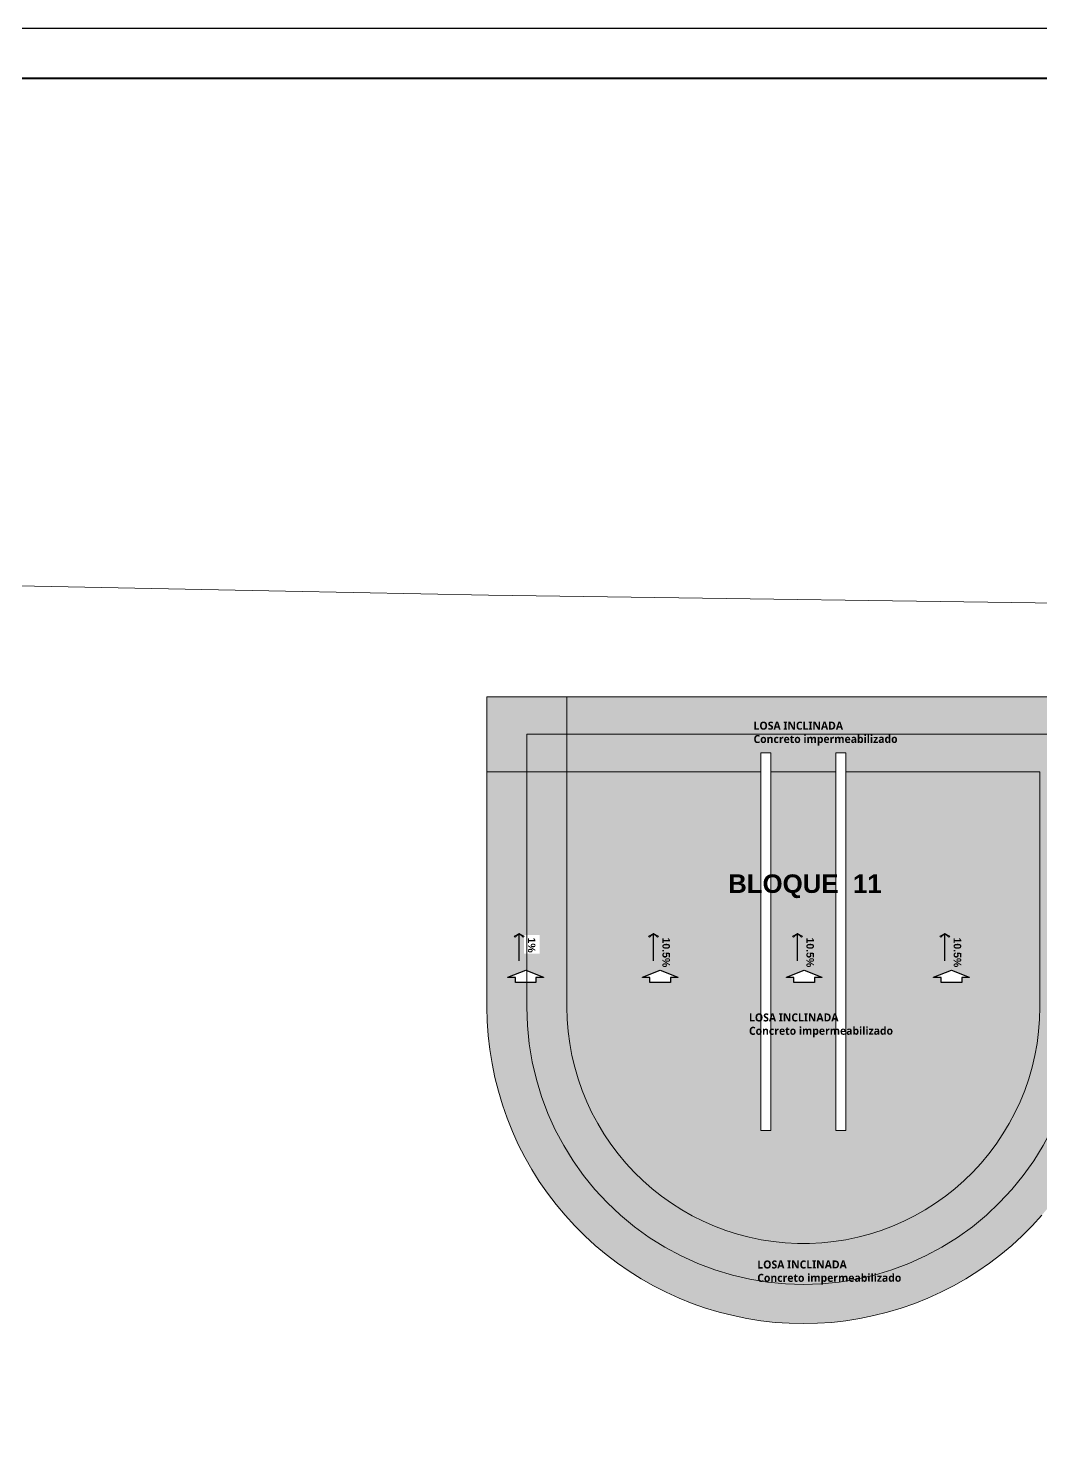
# Model space of a CAD drawing. Header units: metres. Extents: x 27 to 147, y -173 to 8.
# Drawn here: x 94.05 to 114.3, y -111.53 to -83.39 of the extents above; entities that cross this region are included whole.
import ezdxf
from ezdxf.enums import TextEntityAlignment as Align

# ---------------------------------------------------------------- set-up
doc = ezdxf.new("R2010")
doc.units = ezdxf.units.M
doc.linetypes.add('Rayas', pattern=[282.222223, 141.111112, -141.111112])
for name, color, linetype, lineweight in [('2D Drafting - General_Pen_No__46', 7, 'Continuous', 25), ('GRAFO 0 BLANCO', 7, 'Continuous', 0), ('grafo 2', 31, 'Continuous', 20), ('GRAFO 4', 7, 'Continuous', 30), ('Interior - Furniture _Pen_No__75', 7, 'Continuous', 20), ('Lineas Referencia', 73, 'Continuous', 13), ('PROYECCION LOSA', 7, 'Rayas', 5), ('TEXTOS-SUBTITULO', 7, 'Continuous', 30)]:
    doc.layers.add(name, color=color, linetype=linetype, lineweight=lineweight)
doc.layers.add('IFC Layer.Modelo IFC_Pen_No__4', color=7, linetype='Continuous', lineweight=20, true_color=0x029e21)
doc.styles.add('GENERATED_STYLE_2', font='arial.ttf')
doc.styles.add('TURBO_BASS', font='swisseb.ttf')

# ---------------------------------------------------------------- blocks, each defined once
blk = doc.blocks.new('FLECHA')
at = {"layer": 'grafo 2', "ltscale": 0.05}
for p, q in [((674350.407, 8489809.493, -2.952), (674350.357, 8489809.393, -2.952)), ((674350.426, 8489809.474, -2.952), (674350.357, 8489809.393, -2.952)), ((674350.426, 8489809.312, -2.952), (674350.357, 8489809.393, -2.952)), ((674350.407, 8489809.493, -2.952), (674350.426, 8489809.474, -2.952)), ((674350.407, 8489809.293, -2.952), (674350.426, 8489809.312, -2.952))]:
    blk.add_line(p, q, dxfattribs=at)
at = {"layer": 'grafo 2', "lineweight": 25}
blk.add_line((674350.899, 8489809.393, -2.952), (674350.357, 8489809.393, -2.952), dxfattribs=at)
at = {"layer": 'grafo 2'}
blk.add_line((674350.357, 8489809.393, -2.952), (674350.407, 8489809.293, -2.952), dxfattribs=at)

msp = doc.modelspace()

# ---------------------------------------------------------------- hatches: boundary and pattern name
at = {"layer": 'Interior - Furniture _Pen_No__75', "transparency": 33554628}
h = msp.add_hatch(color=152, dxfattribs=at)
h.dxf.hatch_style = 1
h.set_gradient(color1=(147, 149, 152), color2=(99, 100, 102), rotation=95, name='INVHEMISPHERICAL')
edge = h.paths.add_edge_path()
edge.add_line((117.139, -96.758), (115.611, -96.758))
edge.add_arc((115.446, -96.872), 0.2, 0, 34.6828, ccw=False)
edge.add_arc((115.446, -96.872), 0.2, -180, 0, ccw=False)
edge.add_arc((115.446, -96.872), 0.2, 145.3172, 180, ccw=False)
edge.add_line((115.282, -96.758), (103.22, -96.758))
edge.add_line((103.22, -96.758), (103.22, -102.962))
edge.add_line((103.22, -102.962), (103.227, -103.246))
edge.add_line((103.227, -103.246), (103.246, -103.529))
edge.add_line((103.246, -103.529), (103.278, -103.812))
edge.add_line((103.278, -103.812), (103.322, -104.092))
edge.add_line((103.322, -104.092), (103.379, -104.37))
edge.add_line((103.379, -104.37), (103.448, -104.646))
edge.add_line((103.448, -104.646), (103.53, -104.918))
edge.add_line((103.53, -104.918), (103.624, -105.186))
edge.add_line((103.624, -105.186), (103.73, -105.449))
edge.add_line((103.73, -105.449), (103.847, -105.708))
edge.add_line((103.847, -105.708), (103.976, -105.961))
edge.add_line((103.976, -105.961), (104.116, -106.208))
edge.add_line((104.116, -106.208), (104.267, -106.448))
edge.add_line((104.267, -106.448), (104.429, -106.682))
edge.add_line((104.429, -106.682), (104.601, -106.908))
edge.add_line((104.601, -106.908), (104.783, -107.125))
edge.add_line((104.783, -107.125), (104.975, -107.335))
edge.add_line((104.975, -107.335), (105.175, -107.536))
edge.add_line((105.175, -107.536), (105.385, -107.727))
edge.add_line((105.385, -107.727), (105.603, -107.909))
edge.add_line((105.603, -107.909), (105.829, -108.082))
edge.add_line((105.829, -108.082), (106.062, -108.243))
edge.add_line((106.062, -108.243), (106.303, -108.394))
edge.add_line((106.303, -108.394), (106.55, -108.534))
edge.add_line((106.55, -108.534), (106.803, -108.663))
edge.add_line((106.803, -108.663), (107.061, -108.781))
edge.add_line((107.061, -108.781), (107.325, -108.887))
edge.add_line((107.325, -108.887), (107.593, -108.98))
edge.add_line((107.593, -108.98), (107.865, -109.062))
edge.add_line((107.865, -109.062), (108.14, -109.131))
edge.add_line((108.14, -109.131), (108.419, -109.188))
edge.add_line((108.419, -109.188), (108.699, -109.233))
edge.add_line((108.699, -109.233), (108.981, -109.265))
edge.add_line((108.981, -109.265), (109.265, -109.284))
edge.add_line((109.265, -109.284), (109.548, -109.29))
edge.add_line((109.548, -109.29), (109.832, -109.284))
edge.add_line((109.832, -109.284), (110.116, -109.265))
edge.add_line((110.116, -109.265), (110.398, -109.233))
edge.add_line((110.398, -109.233), (110.678, -109.188))
edge.add_line((110.678, -109.188), (110.957, -109.131))
edge.add_line((110.957, -109.131), (111.232, -109.062))
edge.add_line((111.232, -109.062), (111.504, -108.98))
edge.add_line((111.504, -108.98), (111.772, -108.887))
edge.add_line((111.772, -108.887), (112.035, -108.781))
edge.add_line((112.035, -108.781), (112.294, -108.663))
edge.add_line((112.294, -108.663), (112.547, -108.534))
edge.add_line((112.547, -108.534), (112.794, -108.394))
edge.add_line((112.794, -108.394), (113.034, -108.243))
edge.add_line((113.034, -108.243), (113.268, -108.082))
edge.add_line((113.268, -108.082), (113.494, -107.909))
edge.add_line((113.494, -107.909), (113.712, -107.727))
edge.add_line((113.712, -107.727), (113.921, -107.536))
edge.add_line((113.921, -107.536), (114.122, -107.335))
edge.add_line((114.122, -107.335), (114.314, -107.125))
edge.add_line((114.314, -107.125), (114.496, -106.908))
edge.add_line((114.496, -106.908), (114.668, -106.682))
edge.add_line((114.668, -106.682), (114.83, -106.448))
edge.add_line((114.83, -106.448), (114.981, -106.208))
edge.add_line((114.981, -106.208), (115.121, -105.961))
edge.add_line((115.121, -105.961), (115.25, -105.708))
edge.add_line((115.25, -105.708), (115.367, -105.449))
edge.add_line((115.367, -105.449), (115.473, -105.186))
edge.add_line((115.473, -105.186), (115.567, -104.918))
edge.add_line((115.567, -104.918), (115.648, -104.646))
edge.add_line((115.648, -104.646), (115.718, -104.37))
edge.add_line((115.718, -104.37), (115.775, -104.092))
edge.add_line((115.775, -104.092), (115.819, -103.812))
edge.add_line((115.819, -103.812), (115.851, -103.529))
edge.add_line((115.851, -103.529), (115.856, -103.458))
edge.add_line((115.856, -103.458), (115.76, -103.458))
edge.add_arc((115.56, -103.458), 0.2, -180, 0, ccw=False)
edge.add_arc((115.56, -103.458), 0.2, 0, 180, ccw=False)
edge.add_line((115.76, -103.458), (115.856, -103.458))
edge.add_line((115.856, -103.458), (115.87, -103.246))
edge.add_line((115.87, -103.246), (115.876, -102.962))
edge.add_line((115.876, -102.962), (115.876, -98.558))
edge.add_line((115.876, -98.558), (117.139, -98.558))
edge.add_line((117.139, -98.558), (117.139, -96.758))
h.paths.add_polyline_path([(108.698, -98.258), (108.698, -97.878), (108.898, -97.878), (108.898, -98.258), (110.198, -98.258), (110.198, -97.878), (110.398, -97.878), (110.398, -98.258), (114.276, -98.258), (114.276, -102.962), (114.27, -103.205), (114.251, -103.448), (114.22, -103.69), (114.176, -103.929), (114.12, -104.166), (114.052, -104.4), (113.972, -104.63), (113.881, -104.855), (113.778, -105.076), (113.663, -105.291), (113.538, -105.5), (113.402, -105.702), (113.256, -105.896), (113.1, -106.083), (112.934, -106.262), (112.76, -106.432), (112.577, -106.593), (112.386, -106.744), (112.188, -106.885), (111.982, -107.015), (111.77, -107.135), (111.553, -107.244), (111.33, -107.342), (111.102, -107.428), (110.87, -107.502), (110.634, -107.564), (110.396, -107.613), (110.155, -107.651), (109.913, -107.676), (109.67, -107.688), (109.427, -107.688), (109.184, -107.676), (108.941, -107.651), (108.701, -107.613), (108.462, -107.564), (108.227, -107.502), (107.995, -107.428), (107.767, -107.342), (107.544, -107.244), (107.326, -107.135), (107.114, -107.015), (106.909, -106.885), (106.711, -106.744), (106.52, -106.593), (106.337, -106.432), (106.162, -106.262), (105.997, -106.083), (105.841, -105.896), (105.695, -105.702), (105.559, -105.5), (105.434, -105.291), (105.319, -105.076), (105.216, -104.855), (105.124, -104.63), (105.044, -104.4), (104.976, -104.166), (104.92, -103.929), (104.877, -103.69), (104.846, -103.448), (104.827, -103.205), (104.82, -102.962), (104.82, -98.258)], flags=16)
h.paths.add_polyline_path([(106.551, -101.494), (106.651, -101.544), (106.632, -101.563), (106.551, -101.494), (106.47, -101.563), (106.451, -101.544)], flags=0)
h.paths.add_polyline_path([(103.963, -101.544), (103.944, -101.563), (103.862, -101.494), (103.781, -101.563), (103.762, -101.544), (103.862, -101.494)], flags=16)
h.paths.add_polyline_path([(106.682, -102.226), (107.038, -102.362), (107.038, -102.372), (106.887, -102.372), (106.888, -102.474), (106.478, -102.475), (106.478, -102.373), (106.327, -102.373), (106.327, -102.363)], flags=0)
h.paths.add_polyline_path([(109.329, -101.544), (109.43, -101.494), (109.53, -101.544), (109.511, -101.563), (109.43, -101.494), (109.348, -101.563)], flags=0)
h.paths.add_polyline_path([(104.35, -102.362), (104.35, -102.372), (104.199, -102.372), (104.199, -102.474), (103.789, -102.475), (103.789, -102.373), (103.638, -102.373), (103.638, -102.363), (103.994, -102.226)], flags=16)
h.paths.add_polyline_path([(109.206, -102.363), (109.561, -102.226), (109.917, -102.362), (109.917, -102.372), (109.766, -102.372), (109.766, -102.474), (109.357, -102.475), (109.357, -102.373), (109.206, -102.373)], flags=0)
h.paths.add_polyline_path([(112.275, -101.544), (112.375, -101.494), (112.476, -101.544), (112.457, -101.563), (112.375, -101.494), (112.294, -101.563)], flags=0)
h.paths.add_polyline_path([(112.151, -102.363), (112.507, -102.226), (112.863, -102.362), (112.863, -102.372), (112.712, -102.372), (112.712, -102.474), (112.302, -102.475), (112.302, -102.373), (112.151, -102.373)], flags=0)
edge = h.paths.add_edge_path(flags=16)
edge.add_arc((114.975, -97.66), 0.159, 0, 360)
edge = h.paths.add_edge_path(flags=16)
edge.add_arc((114.975, -97.66), 0.126, 0, 360)
h.paths.add_polyline_path([(114.944, -101.544), (115.044, -101.494), (115.145, -101.544), (115.126, -101.563), (115.044, -101.494), (114.963, -101.563)], flags=16)
h.paths.add_polyline_path([(114.82, -102.363), (115.176, -102.226), (115.532, -102.362), (115.532, -102.372), (115.381, -102.372), (115.381, -102.474), (114.971, -102.475), (114.971, -102.373), (114.82, -102.373)], flags=16)
h.paths.add_polyline_path([(115.14, -101.521), (115.14, -101.893), (115.454, -101.893), (115.454, -101.521)], flags=16)
h.paths.add_polyline_path([(103.958, -101.521), (103.958, -101.893), (104.272, -101.893), (104.272, -101.521)], flags=16)
h.paths.add_polyline_path([(115.194, -97.656), (116.356, -97.656), (116.356, -97.441), (115.194, -97.441)], flags=16)
h.paths.add_polyline_path([(112.473, -101.521), (112.473, -102.179), (112.787, -102.179), (112.787, -101.521)], flags=0)
h.paths.add_polyline_path([(106.648, -101.521), (106.648, -102.179), (106.962, -102.179), (106.962, -101.521)], flags=0)
h.paths.add_polyline_path([(109.527, -101.521), (109.527, -102.179), (109.841, -102.179), (109.841, -101.521)], flags=0)
h = msp.add_hatch(color=152, dxfattribs=at)
h.dxf.hatch_style = 1
h.set_gradient(color1=(147, 149, 152), color2=(199, 200, 202), rotation=95, name='INVHEMISPHERICAL')
h.paths.add_polyline_path([(114.276, -98.258), (110.398, -98.258), (110.398, -105.429), (110.198, -105.429), (110.198, -98.258), (108.898, -98.258), (108.898, -105.429), (108.698, -105.429), (108.698, -98.258), (104.82, -98.258), (104.82, -102.962), (104.827, -103.205), (104.846, -103.448), (104.877, -103.69), (104.92, -103.929), (104.976, -104.166), (105.044, -104.4), (105.124, -104.63), (105.216, -104.855), (105.319, -105.076), (105.434, -105.291), (105.559, -105.5), (105.695, -105.702), (105.841, -105.896), (105.997, -106.083), (106.162, -106.262), (106.337, -106.432), (106.52, -106.593), (106.711, -106.744), (106.909, -106.885), (107.114, -107.015), (107.326, -107.135), (107.544, -107.244), (107.767, -107.342), (107.995, -107.428), (108.227, -107.502), (108.462, -107.564), (108.701, -107.613), (108.941, -107.651), (109.184, -107.676), (109.427, -107.688), (109.67, -107.688), (109.913, -107.676), (110.155, -107.651), (110.396, -107.613), (110.634, -107.564), (110.87, -107.502), (111.102, -107.428), (111.33, -107.342), (111.553, -107.244), (111.77, -107.135), (111.982, -107.015), (112.188, -106.885), (112.386, -106.744), (112.577, -106.593), (112.76, -106.432), (112.934, -106.262), (113.1, -106.083), (113.256, -105.896), (113.402, -105.702), (113.538, -105.5), (113.663, -105.291), (113.778, -105.076), (113.881, -104.855), (113.972, -104.63), (114.052, -104.4), (114.12, -104.166), (114.176, -103.929), (114.22, -103.69), (114.251, -103.448), (114.27, -103.205), (114.276, -102.962)])
h.paths.add_polyline_path([(112.275, -101.544), (112.375, -101.494), (112.476, -101.544), (112.457, -101.563), (112.375, -101.494), (112.294, -101.563)], flags=16)
h.paths.add_polyline_path([(112.507, -102.226), (112.863, -102.362), (112.863, -102.372), (112.712, -102.372), (112.712, -102.474), (112.302, -102.475), (112.302, -102.373), (112.151, -102.373), (112.151, -102.363)], flags=16)
h.paths.add_polyline_path([(109.53, -101.544), (109.511, -101.563), (109.43, -101.494), (109.348, -101.563), (109.329, -101.544), (109.43, -101.494)], flags=16)
h.paths.add_polyline_path([(109.917, -102.362), (109.917, -102.372), (109.766, -102.372), (109.766, -102.474), (109.357, -102.475), (109.357, -102.373), (109.206, -102.373), (109.206, -102.363), (109.561, -102.226)], flags=16)
h.paths.add_polyline_path([(107.038, -102.362), (107.038, -102.372), (106.887, -102.372), (106.888, -102.474), (106.478, -102.475), (106.478, -102.373), (106.327, -102.373), (106.327, -102.363), (106.682, -102.226)], flags=16)
h.paths.add_polyline_path([(106.651, -101.544), (106.632, -101.563), (106.551, -101.494), (106.47, -101.563), (106.451, -101.544), (106.551, -101.494)], flags=16)
h.paths.add_polyline_path([(112.473, -101.521), (112.473, -102.179), (112.787, -102.179), (112.787, -101.521)], flags=24)
h.paths.add_polyline_path([(106.648, -101.521), (106.648, -102.179), (106.962, -102.179), (106.962, -101.521)], flags=24)
h.paths.add_polyline_path([(109.527, -101.521), (109.527, -102.179), (109.841, -102.179), (109.841, -101.521)], flags=24)

# ---------------------------------------------------------------- linework, layer by layer
at = {"color": 7}
msp.add_lwpolyline([(26.786, -83.395), (146.786, -83.395), (146.786, -173.395), (26.786, -173.395), (26.786, -83.395)], dxfattribs=at)
at = {"color": 7, "lineweight": 40}
msp.add_lwpolyline([(27.786, -84.395), (145.786, -84.395), (145.786, -172.395), (27.786, -172.395)], close=True, dxfattribs=at)
at = {"layer": 'GRAFO 0 BLANCO', "color": 7}
msp.add_lwpolyline([(70.185, -94.06), (83.803, -94.342), (99.193, -94.65), (103.253, -94.727), (116.561, -94.914), (128.571, -94.167), (139.003, -146.455)], dxfattribs=at)
at = {"layer": 'GRAFO 4', "linetype": 'Continuous', "flags": 128}
for points in [[(103.638, -102.373), (103.638, -102.363), (103.994, -102.226), (104.35, -102.362), (104.35, -102.372), (104.199, -102.372), (104.199, -102.474), (103.789, -102.475), (103.789, -102.373)], [(106.327, -102.373), (106.327, -102.363), (106.682, -102.226), (107.038, -102.362), (107.038, -102.372), (106.887, -102.372), (106.888, -102.474), (106.478, -102.475), (106.478, -102.373)], [(109.206, -102.373), (109.206, -102.363), (109.561, -102.226), (109.917, -102.362), (109.917, -102.372), (109.766, -102.372), (109.766, -102.474), (109.357, -102.475), (109.357, -102.373)], [(112.151, -102.373), (112.151, -102.363), (112.507, -102.226), (112.863, -102.362), (112.863, -102.372), (112.712, -102.372), (112.712, -102.474), (112.302, -102.475), (112.302, -102.373)]]:
    msp.add_lwpolyline(points, close=True, dxfattribs=at)
at = {"layer": 'IFC Layer.Modelo IFC_Pen_No__4', "color": 104, "linetype": 'Continuous', "lineweight": 20, "true_color": 0x029e21}
for p, q in [((117.139, -96.758), (103.22, -96.758)), ((103.22, -96.758), (103.22, -102.962)), ((108.898, -97.878), (108.698, -97.878)), ((108.698, -97.878), (108.698, -105.429)), ((108.898, -105.429), (108.898, -97.878)), ((110.398, -97.878), (110.198, -97.878)), ((110.198, -97.878), (110.198, -105.429)), ((110.398, -105.429), (110.398, -97.878)), ((108.698, -98.258), (104.82, -98.258)), ((104.82, -98.258), (104.82, -102.962)), ((110.198, -98.258), (108.898, -98.258)), ((114.276, -98.258), (110.398, -98.258)), ((114.276, -102.962), (114.276, -98.258)), ((103.22, -102.962), (103.227, -103.246)), ((104.82, -102.962), (104.827, -103.205)), ((114.27, -103.205), (114.276, -102.962)), ((103.227, -103.246), (103.246, -103.529)), ((104.827, -103.205), (104.846, -103.448)), ((114.251, -103.448), (114.27, -103.205)), ((103.246, -103.529), (103.278, -103.812)), ((104.846, -103.448), (104.877, -103.69)), ((114.22, -103.69), (114.251, -103.448)), ((103.278, -103.812), (103.322, -104.092)), ((104.877, -103.69), (104.92, -103.929)), ((114.176, -103.929), (114.22, -103.69)), ((103.322, -104.092), (103.379, -104.37)), ((104.976, -104.166), (104.92, -103.929)), ((114.176, -103.929), (114.12, -104.166)), ((103.379, -104.37), (103.448, -104.646)), ((105.044, -104.4), (104.976, -104.166)), ((114.12, -104.166), (114.052, -104.4)), ((103.448, -104.646), (103.53, -104.918)), ((105.124, -104.63), (105.044, -104.4)), ((105.216, -104.855), (105.124, -104.63)), ((113.972, -104.63), (113.881, -104.855)), ((114.052, -104.4), (113.972, -104.63)), ((103.53, -104.918), (103.624, -105.186)), ((105.319, -105.076), (105.216, -104.855)), ((113.881, -104.855), (113.778, -105.076)), ((103.624, -105.186), (103.73, -105.449)), ((105.434, -105.291), (105.319, -105.076)), ((113.778, -105.076), (113.663, -105.291)), ((103.73, -105.449), (103.847, -105.708)), ((105.559, -105.5), (105.434, -105.291)), ((105.695, -105.702), (105.559, -105.5)), ((108.898, -105.429), (108.698, -105.429)), ((110.398, -105.429), (110.198, -105.429)), ((113.538, -105.5), (113.402, -105.702)), ((113.663, -105.291), (113.538, -105.5)), ((103.847, -105.708), (103.976, -105.961)), ((105.841, -105.896), (105.695, -105.702)), ((113.402, -105.702), (113.256, -105.896)), ((103.976, -105.961), (104.116, -106.208)), ((105.997, -106.083), (105.841, -105.896)), ((106.162, -106.262), (105.997, -106.083)), ((113.1, -106.083), (112.934, -106.262)), ((113.256, -105.896), (113.1, -106.083)), ((104.116, -106.208), (104.267, -106.448)), ((106.337, -106.432), (106.162, -106.262)), ((112.934, -106.262), (112.76, -106.432)), ((104.267, -106.448), (104.429, -106.682)), ((106.52, -106.593), (106.337, -106.432)), ((106.711, -106.744), (106.52, -106.593)), ((112.577, -106.593), (112.386, -106.744)), ((112.76, -106.432), (112.577, -106.593)), ((104.429, -106.682), (104.601, -106.908)), ((104.601, -106.908), (104.783, -107.125)), ((106.909, -106.885), (106.711, -106.744)), ((107.114, -107.015), (106.909, -106.885)), ((112.188, -106.885), (111.982, -107.015)), ((112.386, -106.744), (112.188, -106.885)), ((104.783, -107.125), (104.975, -107.335)), ((107.326, -107.135), (107.114, -107.015)), ((107.544, -107.244), (107.326, -107.135)), ((111.77, -107.135), (111.553, -107.244)), ((111.982, -107.015), (111.77, -107.135)), ((114.122, -107.335), (114.314, -107.125)), ((104.975, -107.335), (105.175, -107.536)), ((107.767, -107.342), (107.544, -107.244)), ((107.995, -107.428), (107.767, -107.342)), ((108.227, -107.502), (107.995, -107.428)), ((111.102, -107.428), (110.87, -107.502)), ((111.33, -107.342), (111.102, -107.428)), ((111.553, -107.244), (111.33, -107.342)), ((113.921, -107.536), (114.122, -107.335)), ((105.175, -107.536), (105.385, -107.727)), ((105.385, -107.727), (105.603, -107.909)), ((108.462, -107.564), (108.227, -107.502)), ((108.701, -107.613), (108.462, -107.564)), ((108.941, -107.651), (108.701, -107.613)), ((109.184, -107.676), (108.941, -107.651)), ((109.427, -107.688), (109.184, -107.676)), ((109.67, -107.688), (109.427, -107.688)), ((109.913, -107.676), (109.67, -107.688)), ((110.155, -107.651), (109.913, -107.676)), ((110.396, -107.613), (110.155, -107.651)), ((110.634, -107.564), (110.396, -107.613)), ((110.87, -107.502), (110.634, -107.564)), ((113.494, -107.909), (113.712, -107.727)), ((113.712, -107.727), (113.921, -107.536)), ((105.603, -107.909), (105.829, -108.082)), ((113.268, -108.082), (113.494, -107.909)), ((105.829, -108.082), (106.062, -108.243)), ((106.062, -108.243), (106.303, -108.394)), ((112.794, -108.394), (113.034, -108.243)), ((113.034, -108.243), (113.268, -108.082)), ((106.303, -108.394), (106.55, -108.534)), ((106.55, -108.534), (106.803, -108.663)), ((112.294, -108.663), (112.547, -108.534)), ((112.547, -108.534), (112.794, -108.394)), ((106.803, -108.663), (107.061, -108.781)), ((107.061, -108.781), (107.325, -108.887)), ((107.325, -108.887), (107.593, -108.98)), ((111.504, -108.98), (111.772, -108.887)), ((111.772, -108.887), (112.035, -108.781)), ((112.035, -108.781), (112.294, -108.663)), ((107.593, -108.98), (107.865, -109.062)), ((107.865, -109.062), (108.14, -109.131)), ((108.14, -109.131), (108.419, -109.188)), ((110.678, -109.188), (110.957, -109.131)), ((110.957, -109.131), (111.232, -109.062)), ((111.232, -109.062), (111.504, -108.98)), ((108.419, -109.188), (108.699, -109.233)), ((108.699, -109.233), (108.981, -109.265)), ((108.981, -109.265), (109.265, -109.284)), ((109.265, -109.284), (109.548, -109.29)), ((109.548, -109.29), (109.832, -109.284)), ((109.832, -109.284), (110.116, -109.265)), ((110.116, -109.265), (110.398, -109.233)), ((110.398, -109.233), (110.678, -109.188))]:
    msp.add_line(p, q, dxfattribs=at)
at = {"layer": 'PROYECCION LOSA', "color": 252, "true_color": 0x939598}
for points in [[(104.82, -98.258), (104.82, -96.758)], [(104.02, -102.962), (104.02, -97.508), (117.139, -97.508), (117.139, -97.508)], [(104.82, -98.258), (103.22, -98.258)]]:
    msp.add_lwpolyline(points, dxfattribs=at)
msp.add_lwpolyline([(104.02, -102.962, 1.002881), (115.076, -102.962)], format="xyb", dxfattribs=at)

# ---------------------------------------------------------------- block references
at = {"layer": 'Lineas Referencia', "xscale": -1, "rotation": 90}
for p in [(8489913.255, 674248.863, 2.952), (8489915.944, 674248.863, 2.952), (8489918.823, 674248.863, 2.952), (8489921.768, 674248.863, 2.952)]:
    msp.add_blockref('FLECHA', p, dxfattribs=at)

# ---------------------------------------------------------------- texts
at = {"layer": '2D Drafting - General_Pen_No__46', "char_height": 0.15, "attachment_point": 7, "rotation": 270, "style": 'GENERATED_STYLE_2'}
for s, insert in [('{\\fSansSerif|b1|i0|c2|p2;1%}', (104.037, -101.573)), ('{\\fSansSerif|b1|i0|c2|p2;10.5%}', (106.726, -101.573)), ('{\\fSansSerif|b1|i0|c2|p2;10.5%}', (109.605, -101.573)), ('{\\fSansSerif|b1|i0|c2|p2;10.5%}', (112.55, -101.573))]:
    msp.add_mtext(s, dxfattribs=dict(at, insert=insert))
at = {"layer": 'TEXTOS-SUBTITULO', "style": 'TURBO_BASS'}
msp.add_text('BLOQUE  11', height=0.3697, dxfattribs=at).set_placement((109.577, -100.681, 0), align=Align.CENTER)
at = {"layer": 'TEXTOS-SUBTITULO', "char_height": 0.16, "attachment_point": 1, "rotation": 0.0329, "style": 'TURBO_BASS'}
for insert in [(108.55, -97.258), (108.459, -103.091), (108.625, -108.029)]:
    msp.add_mtext('{\\fTrebuchet MS|b1|i0|c0|p34;LOSA INCLINADA \\PConcreto impermeabilizado}', dxfattribs=dict(at, insert=insert))

doc.saveas('drawing.dxf')
